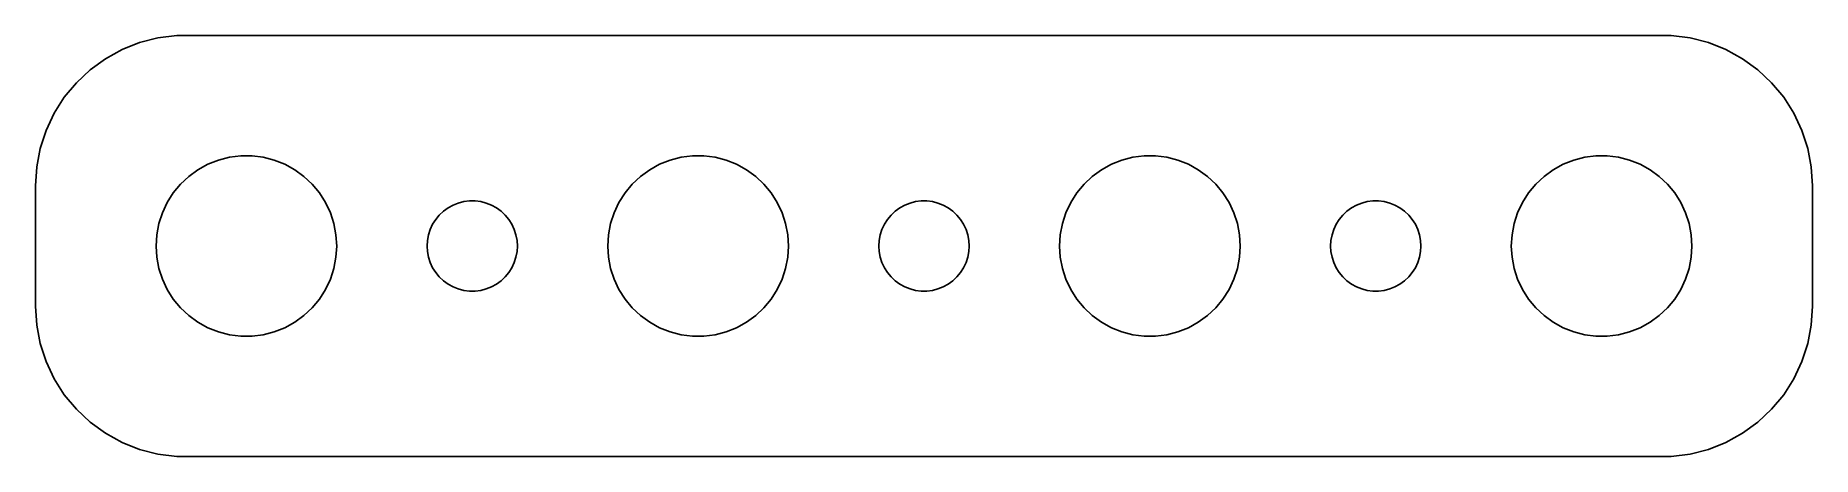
# Model space of a CAD drawing. Header units: metres. Extents: x -29.5 to 29.5, y -7 to 7.
import ezdxf

# ---------------------------------------------------------------- set-up
doc = ezdxf.new("R2010")
doc.units = ezdxf.units.M

msp = doc.modelspace()

# ---------------------------------------------------------------- linework, layer by layer
for p, q in [((-26.6289, 6.52412), (-27.1791, 6.22163)), ((-26.0451, 6.75528), (-26.6289, 6.52412)), ((-25.4369, 6.91142), (-26.0451, 6.75528)), ((-24.8139, 6.99013), (-25.4369, 6.91142)), ((24.8139, 6.99013), (-24.8139, 6.99013)), ((25.4369, 6.91142), (24.8139, 6.99013)), ((26.0451, 6.75528), (25.4369, 6.91142)), ((26.6289, 6.52412), (26.0451, 6.75528)), ((27.1791, 6.22163), (26.6289, 6.52412)), ((-27.1791, 6.22163), (-27.6871, 5.85255)), ((27.6871, 5.85255), (27.1791, 6.22163)), ((-28.1448, 5.42273), (-28.5451, 4.93892)), ((-27.6871, 5.85255), (-28.1448, 5.42273)), ((28.1448, 5.42273), (27.6871, 5.85255)), ((28.5451, 4.93892), (28.1448, 5.42273)), ((-28.5451, 4.93892), (-28.8815, 4.40877)), ((28.8815, 4.40877), (28.5451, 4.93892)), ((-28.8815, 4.40877), (-29.1489, 3.84062)), ((29.1489, 3.84062), (28.8815, 4.40877)), ((-29.1489, 3.84062), (-29.3429, 3.24344)), ((29.3429, 3.24344), (29.1489, 3.84062)), ((-29.3429, 3.24344), (-29.4606, 2.62666)), ((-23.0621, 2.94685), (-22.6884, 2.99408)), ((-22.6884, 2.99408), (-22.3116, 2.99408)), ((-22.3116, 2.99408), (-21.9379, 2.94685)), ((-8.06213, 2.94685), (-7.68837, 2.99408)), ((-7.68837, 2.99408), (-7.31161, 2.99408)), ((-7.31161, 2.99408), (-6.93785, 2.94685)), ((6.93785, 2.94685), (7.31161, 2.99408)), ((7.31161, 2.99408), (7.68837, 2.99408)), ((7.68837, 2.99408), (8.06213, 2.94685)), ((21.9379, 2.94685), (22.3116, 2.99408)), ((22.3116, 2.99408), (22.6884, 2.99408)), ((22.6884, 2.99408), (23.0621, 2.94685)), ((29.4606, 2.62666), (29.3429, 3.24344)), ((-29.4606, 2.62666), (-29.5, 2)), ((-24.4123, 2.31154), (-24.1075, 2.53297)), ((-24.1075, 2.53297), (-23.7773, 2.71448)), ((-23.7773, 2.71448), (-23.427, 2.85316)), ((-23.427, 2.85316), (-23.0621, 2.94685)), ((-21.9379, 2.94685), (-21.5729, 2.85316)), ((-21.5729, 2.85316), (-21.2227, 2.71448)), ((-21.2227, 2.71448), (-20.8925, 2.53297)), ((-20.8925, 2.53297), (-20.5877, 2.31154)), ((-9.41226, 2.31154), (-9.10747, 2.53297)), ((-9.10747, 2.53297), (-8.77733, 2.71448)), ((-8.77733, 2.71448), (-8.42705, 2.85316)), ((-8.42705, 2.85316), (-8.06213, 2.94685)), ((-6.93785, 2.94685), (-6.57294, 2.85316)), ((-6.57294, 2.85316), (-6.22266, 2.71448)), ((-6.22266, 2.71448), (-5.89252, 2.53297)), ((-5.89252, 2.53297), (-5.58772, 2.31154)), ((5.58772, 2.31154), (5.89252, 2.53297)), ((5.89252, 2.53297), (6.22266, 2.71448)), ((6.22266, 2.71448), (6.57294, 2.85316)), ((6.57294, 2.85316), (6.93785, 2.94685)), ((8.06213, 2.94685), (8.42705, 2.85316)), ((8.42705, 2.85316), (8.77733, 2.71448)), ((8.77733, 2.71448), (9.10747, 2.53297)), ((9.10747, 2.53297), (9.41226, 2.31154)), ((20.5877, 2.31154), (20.8925, 2.53297)), ((20.8925, 2.53297), (21.2227, 2.71448)), ((21.2227, 2.71448), (21.5729, 2.85316)), ((21.5729, 2.85316), (21.9379, 2.94685)), ((23.0621, 2.94685), (23.427, 2.85316)), ((23.427, 2.85316), (23.7773, 2.71448)), ((23.7773, 2.71448), (24.1075, 2.53297)), ((24.1075, 2.53297), (24.4123, 2.31154)), ((29.5, 2), (29.4606, 2.62666)), ((-29.5, 2), (-29.5, -2)), ((-24.927, 1.76335), (-24.6869, 2.05363)), ((-24.6869, 2.05363), (-24.4123, 2.31154)), ((-20.5877, 2.31154), (-20.3131, 2.05363)), ((-20.3131, 2.05363), (-20.0729, 1.76335)), ((-9.92705, 1.76335), (-9.6869, 2.05363)), ((-9.6869, 2.05363), (-9.41226, 2.31154)), ((-5.58772, 2.31154), (-5.31308, 2.05363)), ((-5.31308, 2.05363), (-5.07294, 1.76335)), ((5.07294, 1.76335), (5.31308, 2.05363)), ((5.31308, 2.05363), (5.58772, 2.31154)), ((9.41226, 2.31154), (9.6869, 2.05363)), ((9.6869, 2.05363), (9.92705, 1.76335)), ((20.0729, 1.76335), (20.3131, 2.05363)), ((20.3131, 2.05363), (20.5877, 2.31154)), ((24.4123, 2.31154), (24.6869, 2.05363)), ((24.6869, 2.05363), (24.927, 1.76335)), ((29.5, -2), (29.5, 2)), ((-25.2893, 1.10437), (-25.1289, 1.44525)), ((-25.1289, 1.44525), (-24.927, 1.76335)), ((-20.0729, 1.76335), (-19.8711, 1.44525)), ((-19.8711, 1.44525), (-19.7107, 1.10437)), ((-15.9561, 1.15576), (-15.8037, 1.26648)), ((-15.8037, 1.26648), (-15.6387, 1.35724)), ((-15.6387, 1.35724), (-15.4635, 1.42657)), ((-15.4635, 1.42657), (-15.2811, 1.47342)), ((-15.2811, 1.47342), (-15.0942, 1.49704)), ((-15.0942, 1.49704), (-14.9058, 1.49704)), ((-14.9058, 1.49704), (-14.7189, 1.47342)), ((-14.7189, 1.47342), (-14.5365, 1.42657)), ((-14.5365, 1.42657), (-14.3613, 1.35724)), ((-14.3613, 1.35724), (-14.1963, 1.26648)), ((-14.1963, 1.26648), (-14.0439, 1.15576)), ((-10.2893, 1.10437), (-10.1289, 1.44525)), ((-10.1289, 1.44525), (-9.92705, 1.76335)), ((-5.07294, 1.76335), (-4.87108, 1.44525)), ((-4.87108, 1.44525), (-4.71066, 1.10437)), ((-0.956131, 1.15576), (-0.803726, 1.26648)), ((-0.803726, 1.26648), (-0.638657, 1.35724)), ((-0.638657, 1.35724), (-0.463516, 1.42657)), ((-0.463516, 1.42657), (-0.281067, 1.47342)), ((-0.281067, 1.47342), (-0.094177, 1.49704)), ((-0.094177, 1.49704), (0.094177, 1.49704)), ((0.094177, 1.49704), (0.281067, 1.47342)), ((0.281067, 1.47342), (0.463516, 1.42657)), ((0.463516, 1.42657), (0.638657, 1.35724)), ((0.638657, 1.35724), (0.803726, 1.26648)), ((0.803726, 1.26648), (0.956131, 1.15576)), ((4.71066, 1.10437), (4.87108, 1.44525)), ((4.87108, 1.44525), (5.07294, 1.76335)), ((9.92705, 1.76335), (10.1289, 1.44525)), ((10.1289, 1.44525), (10.2893, 1.10437)), ((14.0439, 1.15576), (14.1963, 1.26648)), ((14.1963, 1.26648), (14.3613, 1.35724)), ((14.3613, 1.35724), (14.5365, 1.42657)), ((14.5365, 1.42657), (14.7189, 1.47342)), ((14.7189, 1.47342), (14.9058, 1.49704)), ((14.9058, 1.49704), (15.0942, 1.49704)), ((15.0942, 1.49704), (15.2811, 1.47342)), ((15.2811, 1.47342), (15.4635, 1.42657)), ((15.4635, 1.42657), (15.6387, 1.35724)), ((15.6387, 1.35724), (15.8037, 1.26648)), ((15.8037, 1.26648), (15.9561, 1.15576)), ((19.7107, 1.10437), (19.8711, 1.44525)), ((19.8711, 1.44525), (20.0729, 1.76335)), ((24.927, 1.76335), (25.1289, 1.44525)), ((25.1289, 1.44525), (25.2893, 1.10437)), ((-25.4763, 0.375992), (-25.4057, 0.746063)), ((-25.4057, 0.746063), (-25.2893, 1.10437)), ((-19.7107, 1.10437), (-19.5942, 0.746063)), ((-19.5942, 0.746063), (-19.5237, 0.375992)), ((-16.3947, 0.552185), (-16.3145, 0.722626)), ((-16.3145, 0.722626), (-16.2135, 0.881668)), ((-16.2135, 0.881668), (-16.0934, 1.02681)), ((-16.0934, 1.02681), (-15.9561, 1.15576)), ((-14.0439, 1.15576), (-13.9065, 1.02681)), ((-13.9065, 1.02681), (-13.7865, 0.881668)), ((-13.7865, 0.881668), (-13.6855, 0.722626)), ((-13.6855, 0.722626), (-13.6053, 0.552185)), ((-10.4763, 0.375992), (-10.4057, 0.746063)), ((-10.4057, 0.746063), (-10.2893, 1.10437)), ((-4.71066, 1.10437), (-4.59424, 0.746063)), ((-4.59424, 0.746063), (-4.52365, 0.375992)), ((-1.39465, 0.552185), (-1.31445, 0.722626)), ((-1.31445, 0.722626), (-1.21352, 0.881668)), ((-1.21352, 0.881668), (-1.09344, 1.02681)), ((-1.09344, 1.02681), (-0.956131, 1.15576)), ((0.956131, 1.15576), (1.09344, 1.02681)), ((1.09344, 1.02681), (1.21352, 0.881668)), ((1.21352, 0.881668), (1.31445, 0.722626)), ((1.31445, 0.722626), (1.39465, 0.552185)), ((4.52365, 0.375992), (4.59424, 0.746063)), ((4.59424, 0.746063), (4.71066, 1.10437)), ((10.2893, 1.10437), (10.4057, 0.746063)), ((10.4057, 0.746063), (10.4763, 0.375992)), ((13.6053, 0.552185), (13.6855, 0.722626)), ((13.6855, 0.722626), (13.7865, 0.881668)), ((13.7865, 0.881668), (13.9065, 1.02681)), ((13.9065, 1.02681), (14.0439, 1.15576)), ((15.9561, 1.15576), (16.0934, 1.02681)), ((16.0934, 1.02681), (16.2135, 0.881668)), ((16.2135, 0.881668), (16.3145, 0.722626)), ((16.3145, 0.722626), (16.3947, 0.552185)), ((19.5237, 0.375992), (19.5942, 0.746063)), ((19.5942, 0.746063), (19.7107, 1.10437)), ((25.2893, 1.10437), (25.4057, 0.746063)), ((25.4057, 0.746063), (25.4763, 0.375992)), ((-25.5, 0), (-25.4763, 0.375992)), ((-25.4763, -0.375992), (-25.5, 0)), ((-19.5237, 0.375992), (-19.5, 0)), ((-19.5, 0), (-19.5237, -0.375992)), ((-16.5, 0), (-16.4882, 0.187988)), ((-16.4882, -0.187988), (-16.5, 0)), ((-16.4882, 0.187988), (-16.4529, 0.373032)), ((-16.4529, 0.373032), (-16.3947, 0.552185)), ((-13.6053, 0.552185), (-13.5471, 0.373032)), ((-13.5471, 0.373032), (-13.5118, 0.187988)), ((-13.5118, 0.187988), (-13.5, 0)), ((-13.5, 0), (-13.5118, -0.187988)), ((-10.5, 0), (-10.4763, 0.375992)), ((-10.4763, -0.375992), (-10.5, 0)), ((-4.52365, 0.375992), (-4.5, 0)), ((-4.5, 0), (-4.52365, -0.375992)), ((-1.5, 0), (-1.48816, 0.187988)), ((-1.48816, -0.187988), (-1.5, 0)), ((-1.48816, 0.187988), (-1.45287, 0.373032)), ((-1.45287, 0.373032), (-1.39465, 0.552185)), ((1.39465, 0.552185), (1.45287, 0.373032)), ((1.45287, 0.373032), (1.48816, 0.187988)), ((1.48816, 0.187988), (1.5, 0)), ((1.5, 0), (1.48816, -0.187988)), ((4.5, 0), (4.52365, 0.375992)), ((4.52365, -0.375992), (4.5, 0)), ((10.4763, 0.375992), (10.5, 0)), ((10.5, 0), (10.4763, -0.375992)), ((13.5, 0), (13.5118, 0.187988)), ((13.5118, -0.187988), (13.5, 0)), ((13.5118, 0.187988), (13.5471, 0.373032)), ((13.5471, 0.373032), (13.6053, 0.552185)), ((16.3947, 0.552185), (16.4529, 0.373032)), ((16.4529, 0.373032), (16.4882, 0.187988)), ((16.4882, 0.187988), (16.5, 0)), ((16.5, 0), (16.4882, -0.187988)), ((19.5, 0), (19.5237, 0.375992)), ((19.5237, -0.375992), (19.5, 0)), ((25.4763, 0.375992), (25.5, 0)), ((25.5, 0), (25.4763, -0.375992)), ((-25.4057, -0.746063), (-25.4763, -0.375992)), ((-19.5237, -0.375992), (-19.5942, -0.746063)), ((-16.4529, -0.373032), (-16.4882, -0.187988)), ((-16.3947, -0.552185), (-16.4529, -0.373032)), ((-16.3145, -0.722626), (-16.3947, -0.552185)), ((-13.6053, -0.552185), (-13.6855, -0.722626)), ((-13.5471, -0.373032), (-13.6053, -0.552185)), ((-13.5118, -0.187988), (-13.5471, -0.373032)), ((-10.4057, -0.746063), (-10.4763, -0.375992)), ((-4.52365, -0.375992), (-4.59424, -0.746063)), ((-1.45287, -0.373032), (-1.48816, -0.187988)), ((-1.39465, -0.552185), (-1.45287, -0.373032)), ((-1.31445, -0.722626), (-1.39465, -0.552185)), ((1.39465, -0.552185), (1.31445, -0.722626)), ((1.45287, -0.373032), (1.39465, -0.552185)), ((1.48816, -0.187988), (1.45287, -0.373032)), ((4.59424, -0.746063), (4.52365, -0.375992)), ((10.4763, -0.375992), (10.4057, -0.746063)), ((13.5471, -0.373032), (13.5118, -0.187988)), ((13.6053, -0.552185), (13.5471, -0.373032)), ((13.6855, -0.722626), (13.6053, -0.552185)), ((16.3947, -0.552185), (16.3145, -0.722626)), ((16.4529, -0.373032), (16.3947, -0.552185)), ((16.4882, -0.187988), (16.4529, -0.373032)), ((19.5942, -0.746063), (19.5237, -0.375992)), ((25.4763, -0.375992), (25.4057, -0.746063)), ((-25.2893, -1.10437), (-25.4057, -0.746063)), ((-25.1289, -1.44525), (-25.2893, -1.10437)), ((-19.7107, -1.10437), (-19.8711, -1.44525)), ((-19.5942, -0.746063), (-19.7107, -1.10437)), ((-16.2135, -0.881668), (-16.3145, -0.722626)), ((-16.0934, -1.02681), (-16.2135, -0.881668)), ((-15.9561, -1.15576), (-16.0934, -1.02681)), ((-15.8037, -1.26648), (-15.9561, -1.15576)), ((-14.0439, -1.15576), (-14.1963, -1.26648)), ((-13.9065, -1.02681), (-14.0439, -1.15576)), ((-13.7865, -0.881668), (-13.9065, -1.02681)), ((-13.6855, -0.722626), (-13.7865, -0.881668)), ((-10.2893, -1.10437), (-10.4057, -0.746063)), ((-10.1289, -1.44525), (-10.2893, -1.10437)), ((-4.71066, -1.10437), (-4.87108, -1.44525)), ((-4.59424, -0.746063), (-4.71066, -1.10437)), ((-1.21352, -0.881668), (-1.31445, -0.722626)), ((-1.09344, -1.02681), (-1.21352, -0.881668)), ((-0.956131, -1.15576), (-1.09344, -1.02681)), ((-0.803726, -1.26648), (-0.956131, -1.15576)), ((0.956131, -1.15576), (0.803726, -1.26648)), ((1.09344, -1.02681), (0.956131, -1.15576)), ((1.21352, -0.881668), (1.09344, -1.02681)), ((1.31445, -0.722626), (1.21352, -0.881668)), ((4.71066, -1.10437), (4.59424, -0.746063)), ((4.87108, -1.44525), (4.71066, -1.10437)), ((10.2893, -1.10437), (10.1289, -1.44525)), ((10.4057, -0.746063), (10.2893, -1.10437)), ((13.7865, -0.881668), (13.6855, -0.722626)), ((13.9065, -1.02681), (13.7865, -0.881668)), ((14.0439, -1.15576), (13.9065, -1.02681)), ((14.1963, -1.26648), (14.0439, -1.15576)), ((15.9561, -1.15576), (15.8037, -1.26648)), ((16.0934, -1.02681), (15.9561, -1.15576)), ((16.2135, -0.881668), (16.0934, -1.02681)), ((16.3145, -0.722626), (16.2135, -0.881668)), ((19.7107, -1.10437), (19.5942, -0.746063)), ((19.8711, -1.44525), (19.7107, -1.10437)), ((25.2893, -1.10437), (25.1289, -1.44525)), ((25.4057, -0.746063), (25.2893, -1.10437)), ((-24.927, -1.76335), (-25.1289, -1.44525)), ((-24.6869, -2.05363), (-24.927, -1.76335)), ((-20.0729, -1.76335), (-20.3131, -2.05363)), ((-19.8711, -1.44525), (-20.0729, -1.76335)), ((-15.6387, -1.35724), (-15.8037, -1.26648)), ((-15.4635, -1.42657), (-15.6387, -1.35724)), ((-15.2811, -1.47342), (-15.4635, -1.42657)), ((-15.0942, -1.49704), (-15.2811, -1.47342)), ((-14.9058, -1.49704), (-15.0942, -1.49704)), ((-14.7189, -1.47342), (-14.9058, -1.49704)), ((-14.5365, -1.42657), (-14.7189, -1.47342)), ((-14.3613, -1.35724), (-14.5365, -1.42657)), ((-14.1963, -1.26648), (-14.3613, -1.35724)), ((-9.92705, -1.76335), (-10.1289, -1.44525)), ((-9.6869, -2.05363), (-9.92705, -1.76335)), ((-5.07294, -1.76335), (-5.31308, -2.05363)), ((-4.87108, -1.44525), (-5.07294, -1.76335)), ((-0.638657, -1.35724), (-0.803726, -1.26648)), ((-0.463516, -1.42657), (-0.638657, -1.35724)), ((-0.281067, -1.47342), (-0.463516, -1.42657)), ((-0.094177, -1.49704), (-0.281067, -1.47342)), ((0.094177, -1.49704), (-0.094177, -1.49704)), ((0.281067, -1.47342), (0.094177, -1.49704)), ((0.463516, -1.42657), (0.281067, -1.47342)), ((0.638657, -1.35724), (0.463516, -1.42657)), ((0.803726, -1.26648), (0.638657, -1.35724)), ((5.07294, -1.76335), (4.87108, -1.44525)), ((5.31308, -2.05363), (5.07294, -1.76335)), ((9.92705, -1.76335), (9.6869, -2.05363)), ((10.1289, -1.44525), (9.92705, -1.76335)), ((14.3613, -1.35724), (14.1963, -1.26648)), ((14.5365, -1.42657), (14.3613, -1.35724)), ((14.7189, -1.47342), (14.5365, -1.42657)), ((14.9058, -1.49704), (14.7189, -1.47342)), ((15.0942, -1.49704), (14.9058, -1.49704)), ((15.2811, -1.47342), (15.0942, -1.49704)), ((15.4635, -1.42657), (15.2811, -1.47342)), ((15.6387, -1.35724), (15.4635, -1.42657)), ((15.8037, -1.26648), (15.6387, -1.35724)), ((20.0729, -1.76335), (19.8711, -1.44525)), ((20.3131, -2.05363), (20.0729, -1.76335)), ((24.927, -1.76335), (24.6869, -2.05363)), ((25.1289, -1.44525), (24.927, -1.76335)), ((-29.5, -2), (-29.4606, -2.62666)), ((-24.4123, -2.31154), (-24.6869, -2.05363)), ((-24.1075, -2.53297), (-24.4123, -2.31154)), ((-20.5877, -2.31154), (-20.8925, -2.53297)), ((-20.3131, -2.05363), (-20.5877, -2.31154)), ((-9.41226, -2.31154), (-9.6869, -2.05363)), ((-9.10747, -2.53297), (-9.41226, -2.31154)), ((-5.58772, -2.31154), (-5.89252, -2.53297)), ((-5.31308, -2.05363), (-5.58772, -2.31154)), ((5.58772, -2.31154), (5.31308, -2.05363)), ((5.89252, -2.53297), (5.58772, -2.31154)), ((9.41226, -2.31154), (9.10747, -2.53297)), ((9.6869, -2.05363), (9.41226, -2.31154)), ((20.5877, -2.31154), (20.3131, -2.05363)), ((20.8925, -2.53297), (20.5877, -2.31154)), ((24.4123, -2.31154), (24.1075, -2.53297)), ((24.6869, -2.05363), (24.4123, -2.31154)), ((29.4606, -2.62666), (29.5, -2)), ((-29.4606, -2.62666), (-29.3429, -3.24344)), ((-23.7773, -2.71448), (-24.1075, -2.53297)), ((-23.427, -2.85316), (-23.7773, -2.71448)), ((-23.0621, -2.94685), (-23.427, -2.85316)), ((-22.6884, -2.99408), (-23.0621, -2.94685)), ((-21.9379, -2.94685), (-22.3116, -2.99408)), ((-21.5729, -2.85316), (-21.9379, -2.94685)), ((-21.2227, -2.71448), (-21.5729, -2.85316)), ((-20.8925, -2.53297), (-21.2227, -2.71448)), ((-8.77733, -2.71448), (-9.10747, -2.53297)), ((-8.42705, -2.85316), (-8.77733, -2.71448)), ((-8.06213, -2.94685), (-8.42705, -2.85316)), ((-7.68837, -2.99408), (-8.06213, -2.94685)), ((-6.93785, -2.94685), (-7.31161, -2.99408)), ((-6.57294, -2.85316), (-6.93785, -2.94685)), ((-6.22266, -2.71448), (-6.57294, -2.85316)), ((-5.89252, -2.53297), (-6.22266, -2.71448)), ((6.22266, -2.71448), (5.89252, -2.53297)), ((6.57294, -2.85316), (6.22266, -2.71448)), ((6.93785, -2.94685), (6.57294, -2.85316)), ((7.31161, -2.99408), (6.93785, -2.94685)), ((8.06213, -2.94685), (7.68837, -2.99408)), ((8.42705, -2.85316), (8.06213, -2.94685)), ((8.77733, -2.71448), (8.42705, -2.85316)), ((9.10747, -2.53297), (8.77733, -2.71448)), ((21.2227, -2.71448), (20.8925, -2.53297)), ((21.5729, -2.85316), (21.2227, -2.71448)), ((21.9379, -2.94685), (21.5729, -2.85316)), ((22.3116, -2.99408), (21.9379, -2.94685)), ((23.0621, -2.94685), (22.6884, -2.99408)), ((23.427, -2.85316), (23.0621, -2.94685)), ((23.7773, -2.71448), (23.427, -2.85316)), ((24.1075, -2.53297), (23.7773, -2.71448)), ((29.3429, -3.24344), (29.4606, -2.62666)), ((-29.3429, -3.24344), (-29.1489, -3.84062)), ((-22.3116, -2.99408), (-22.6884, -2.99408)), ((-7.31161, -2.99408), (-7.68837, -2.99408)), ((7.68837, -2.99408), (7.31161, -2.99408)), ((22.6884, -2.99408), (22.3116, -2.99408)), ((29.1489, -3.84062), (29.3429, -3.24344)), ((-29.1489, -3.84062), (-28.8815, -4.40877)), ((28.8815, -4.40877), (29.1489, -3.84062)), ((-28.8815, -4.40877), (-28.5451, -4.93892)), ((28.5451, -4.93892), (28.8815, -4.40877)), ((-28.5451, -4.93892), (-28.1448, -5.42273)), ((28.1448, -5.42273), (28.5451, -4.93892)), ((-28.1448, -5.42273), (-27.6871, -5.85255)), ((-27.6871, -5.85255), (-27.1791, -6.22163)), ((27.1791, -6.22163), (27.6871, -5.85255)), ((27.6871, -5.85255), (28.1448, -5.42273)), ((-27.1791, -6.22163), (-26.6289, -6.52412)), ((26.6289, -6.52412), (27.1791, -6.22163)), ((-26.6289, -6.52412), (-26.0451, -6.75528)), ((-26.0451, -6.75528), (-25.4369, -6.91142)), ((-25.4369, -6.91142), (-24.8139, -6.99013)), ((-24.8139, -6.99013), (24.8139, -6.99013)), ((24.8139, -6.99013), (25.4369, -6.91142)), ((25.4369, -6.91142), (26.0451, -6.75528)), ((26.0451, -6.75528), (26.6289, -6.52412))]:
    msp.add_line(p, q)

doc.saveas('drawing.dxf')
